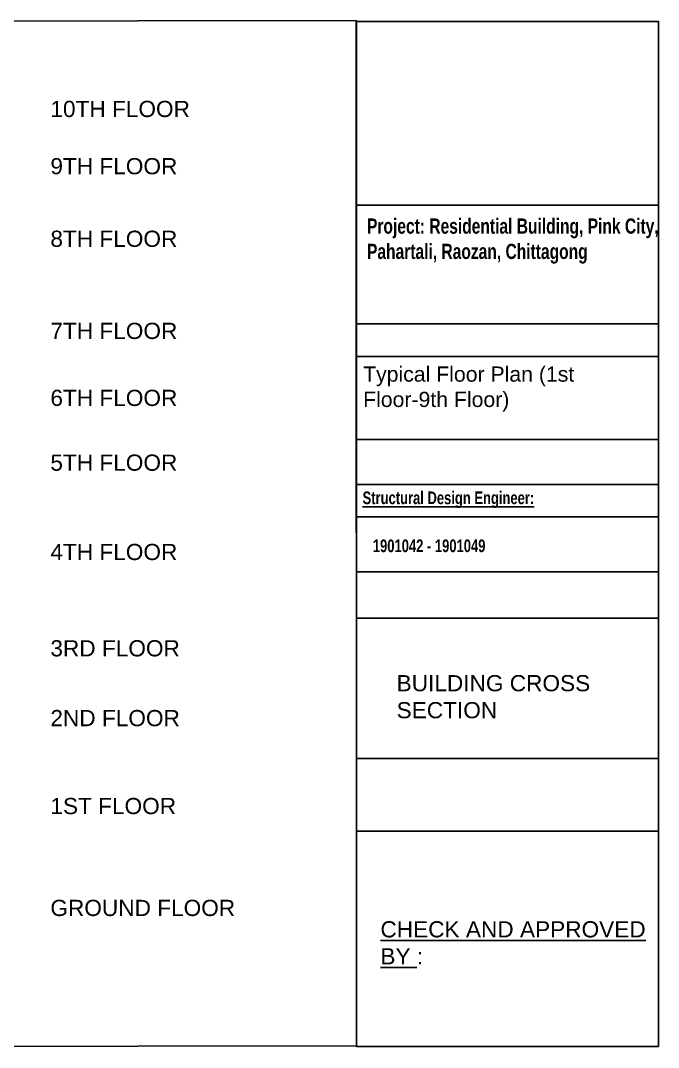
# Model space of a CAD drawing. Header units: inches. Extents: x 2674 to 28325, y -8016 to 21827.
# Drawn here: x 17574 to 19465, y 18534 to 21579 of the extents above; entities that cross this region are included whole.
import ezdxf

# ---------------------------------------------------------------- set-up
doc = ezdxf.new("R2010")
doc.units = ezdxf.units.IN
doc.header["$MEASUREMENT"] = 0
doc.styles.get("Standard").update_dxf_attribs({"font": 'arial.ttf', "height": 12})

msp = doc.modelspace()

# ---------------------------------------------------------------- linework, layer by layer
for p, q in [((18569.67, 21031.32), (19464.53, 21031.32)), ((18569.67, 20679.83), (19464.53, 20679.83)), ((18569.67, 20582.74), (19464.53, 20582.74)), ((18569.67, 20336.39), (19464.53, 20336.39)), ((18569.67, 20202.84), (19464.53, 20202.84)), ((18569.67, 20107.76), (19464.53, 20107.76)), ((18569.67, 19944.58), (19464.53, 19944.58)), ((18569.67, 19806.94), (19464.53, 19806.94)), ((18569.67, 19391.02), (19464.53, 19391.02)), ((18569.67, 19174.84), (19464.53, 19174.84))]:
    msp.add_line(p, q)
for points in [[(18569.67, 18539.25), (15329.19, 18534.03), (15328.47, 21573.54), (18568.96, 21578.76)], [(18569.67, 21576.13), (19464.53, 21576.13), (19464.53, 18536.64), (18569.67, 18536.64)]]:
    msp.add_lwpolyline(points, close=True)

# ---------------------------------------------------------------- texts
at = {"char_height": 48, "attachment_point": 1}
for s, width, heights, insert in [('10TH FLOOR', 1096.6847, [0], (17662.4, 21340.65)), ('9TH FLOOR', 1096.6847, [0], (17662.4, 21170.97)), ('8TH FLOOR', 1096.6847, [0], (17662.4, 20955.77)), ('7TH FLOOR', 1096.6847, [0], (17662.4, 20682.62)), ('6TH FLOOR', 1096.6847, [0], (17662.4, 20483.97)), ('5TH FLOOR', 1096.6847, [0], (17662.4, 20291.97)), ('4TH FLOOR', 1096.6847, [0], (17662.4, 20027.1)), ('3RD FLOOR', 1096.6847, [0], (17662.4, 19741.54)), ('BUILDING CROSS SECTION', 728, [0], (18688.57, 19638.08)), ('2ND FLOOR', 1096.6847, [0], (17662.4, 19534.61)), ('1ST FLOOR', 1096.6847, [0], (17662.4, 19273.88)), ('GROUND FLOOR', 1096.6847, [0], (17662.4, 18971.77)), ('{\\LCHECK AND APPROVED \\PBY }:', 926.9107, [191.7], (18640.54, 18908.32))]:
    msp.add_mtext_dynamic_manual_height_columns(s, width=width, gutter_width=240, heights=heights, dxfattribs=dict(at, insert=insert))
at = {"attachment_point": 1}
for s, insert, char_height, width in [('{\\fSwis721 LtCn BT|b1|i0|c0|p34;Project: Residential Building, Pink City, Pahartali, Raozan, Chittagong}', (18600.75, 20991.88), 45.03114, 1000.1158), ('Typical Floor Plan (1st Floor-9th Floor)', (18589.22, 20553.03), 45.0311, 840.6448), ('{\\fSwis721 LtCn BT|b1|i0|c0|p34;\\LStructural Design Engineer:}', (18587.64, 20182.42), 37.5259, 485.5762), ('{\\fSwis721 LtCn BT|b1|i0|c0|p34;1901042 - 1901049}', (18618.02, 20040.15), 37.5259, 485.5762)]:
    msp.add_mtext(s, dxfattribs=dict(at, insert=insert, char_height=char_height, width=width))

doc.saveas('drawing.dxf')
